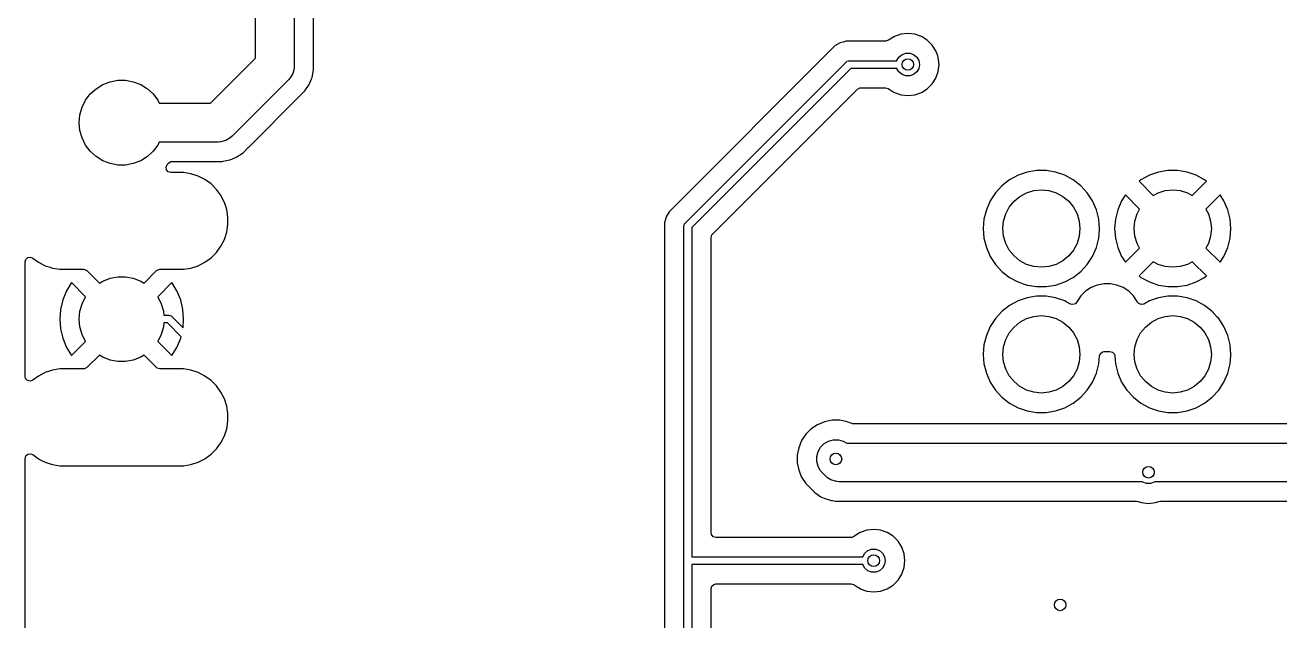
# Model space of a CAD drawing. Extents: x 4.04 to 6.24, y -5.22 to -2.73.
# Drawn here: x 4.035 to 5.314, y -4.521 to -3.915 of the extents above; entities that cross this region are included whole.
import ezdxf

# ---------------------------------------------------------------- set-up
doc = ezdxf.new("R2010")
doc.units = 0
doc.header["$MEASUREMENT"] = 0
doc.layers.add('BLACK', color=7, linetype='CONTINUOUS')

msp = doc.modelspace()

# ---------------------------------------------------------------- linework, layer by layer
at = {"layer": 'BLACK', "linetype": 'CONTINUOUS'}
for p, q in [((4.2703, -3.9485), (4.2703, -3.805)), ((4.3097, -3.8132), (4.3097, -3.9567)), ((4.3294, -3.9528), (4.3294, -3.8233)), ((4.9278, -3.9241), (4.9211, -3.9264)), ((4.9348, -3.9233), (4.9278, -3.9241)), ((4.9278, -3.9241), (4.9278, -3.9241)), ((4.9419, -3.9241), (4.9348, -3.9233)), ((4.9348, -3.9233), (4.9348, -3.9233)), ((4.9486, -3.9264), (4.9419, -3.9241)), ((4.9419, -3.9241), (4.9419, -3.9241)), ((4.8605, -3.9361), (4.6917, -4.1049)), ((4.8659, -3.933), (4.8605, -3.9361)), ((4.8605, -3.9361), (4.8605, -3.9361)), ((4.8689, -3.9322), (4.8659, -3.933)), ((4.8659, -3.933), (4.8659, -3.933)), ((4.8719, -3.9314), (4.8689, -3.9322)), ((4.8781, -3.9314), (4.8719, -3.9314)), ((4.8784, -3.9314), (4.8781, -3.9314)), ((4.9119, -3.9314), (4.8784, -3.9314)), ((4.8784, -3.9314), (4.8784, -3.9314)), ((4.9124, -3.9313), (4.9119, -3.9314)), ((4.9148, -3.9303), (4.9124, -3.9313)), ((4.9149, -3.9303), (4.9148, -3.9303)), ((4.9148, -3.9303), (4.9148, -3.9303)), ((4.915, -3.9303), (4.9149, -3.9303)), ((4.9151, -3.9302), (4.915, -3.9303)), ((4.9211, -3.9264), (4.9151, -3.9302)), ((4.9546, -3.9302), (4.9486, -3.9264)), ((4.9596, -3.9352), (4.9546, -3.9302)), ((4.9634, -3.9412), (4.9596, -3.9352)), ((4.2243, -3.9945), (4.2703, -3.9485)), ((4.9237, -3.951), (4.9258, -3.9474)), ((4.9258, -3.9474), (4.9289, -3.9448)), ((4.9289, -3.9448), (4.9328, -3.9434)), ((4.9328, -3.9434), (4.9369, -3.9434)), ((4.9369, -3.9434), (4.9407, -3.9448)), ((4.9407, -3.9448), (4.9439, -3.9474)), ((4.9439, -3.9474), (4.9459, -3.951)), ((4.9652, -3.9462), (4.9634, -3.9412)), ((4.9658, -3.9479), (4.9652, -3.9462)), ((4.9666, -3.955), (4.9658, -3.9479)), ((4.9658, -3.9479), (4.9658, -3.9479)), ((4.3095, -3.9592), (4.3082, -3.9642)), ((4.3097, -3.9567), (4.3095, -3.9592)), ((4.3095, -3.9592), (4.3095, -3.9592)), ((4.3279, -3.9681), (4.3294, -3.9605)), ((4.3294, -3.9605), (4.3294, -3.9528)), ((4.7078, -4.1166), (4.8722, -3.9522)), ((4.8766, -3.9589), (4.7146, -4.121)), ((4.8722, -3.9522), (4.8728, -3.9517)), ((4.8728, -3.9517), (4.8742, -3.9511)), ((4.8742, -3.9511), (4.875, -3.9511)), ((4.875, -3.9511), (4.9237, -3.9511)), ((4.9237, -3.9589), (4.8766, -3.9589)), ((4.9237, -3.9511), (4.9237, -3.951)), ((4.9237, -3.959), (4.9237, -3.9589)), ((4.9258, -3.9626), (4.9237, -3.959)), ((4.9289, -3.9652), (4.9258, -3.9626)), ((4.9439, -3.9626), (4.9407, -3.9652)), ((4.9459, -3.959), (4.9439, -3.9626)), ((4.9459, -3.951), (4.9467, -3.955)), ((4.9467, -3.955), (4.9459, -3.959)), ((4.9634, -3.9688), (4.9658, -3.9621)), ((4.9658, -3.9621), (4.966, -3.9598)), ((4.966, -3.9598), (4.9666, -3.955)), ((4.9666, -3.955), (4.9666, -3.955)), ((4.1078, -3.9796), (4.1146, -3.9754)), ((4.1146, -3.9754), (4.122, -3.9725)), ((4.122, -3.9725), (4.1299, -3.9711)), ((4.1299, -3.9711), (4.1379, -3.9711)), ((4.1379, -3.9711), (4.1457, -3.9725)), ((4.1457, -3.9725), (4.1532, -3.9754)), ((4.1532, -3.9754), (4.16, -3.9796)), ((4.3039, -3.9706), (4.2464, -4.0281)), ((4.3056, -3.9686), (4.3039, -3.9706)), ((4.3082, -3.9642), (4.3056, -3.9686)), ((4.3056, -3.9686), (4.3056, -3.9686)), ((4.3206, -3.9818), (4.3249, -3.9753)), ((4.3249, -3.9753), (4.3273, -3.9695)), ((4.3273, -3.9695), (4.3279, -3.9681)), ((4.9328, -3.9666), (4.9289, -3.9652)), ((4.9369, -3.9666), (4.9328, -3.9666)), ((4.9407, -3.9652), (4.9369, -3.9666)), ((4.9546, -3.9798), (4.9596, -3.9748)), ((4.9596, -3.9748), (4.9634, -3.9688)), ((4.097, -3.9914), (4.1019, -3.985)), ((4.1019, -3.985), (4.1078, -3.9796)), ((4.16, -3.9796), (4.1659, -3.985)), ((4.1659, -3.985), (4.1707, -3.9914)), ((4.2634, -4.039), (4.3151, -3.9872)), ((4.3151, -3.9872), (4.3206, -3.9818)), ((4.3151, -3.9872), (4.3151, -3.9872)), ((4.7414, -4.122), (4.8834, -3.9801)), ((4.8834, -3.9801), (4.8858, -3.9788)), ((4.8858, -3.9788), (4.8868, -3.9786)), ((4.8868, -3.9786), (4.9119, -3.9786)), ((4.9119, -3.9786), (4.9146, -3.9794)), ((4.9146, -3.9794), (4.915, -3.9797)), ((4.915, -3.9797), (4.9151, -3.9798)), ((4.9151, -3.9798), (4.9151, -3.9798)), ((4.9151, -3.9798), (4.9195, -3.9826)), ((4.9195, -3.9826), (4.9199, -3.9829)), ((4.9199, -3.9829), (4.9211, -3.9836)), ((4.9211, -3.9836), (4.9261, -3.9853)), ((4.9261, -3.9853), (4.9278, -3.9859)), ((4.9278, -3.9859), (4.9278, -3.9859)), ((4.9278, -3.9859), (4.9348, -3.9867)), ((4.9348, -3.9867), (4.9419, -3.9859)), ((4.9348, -3.9867), (4.9348, -3.9867)), ((4.9348, -3.9867), (4.9348, -3.9867)), ((4.9419, -3.9859), (4.9486, -3.9836)), ((4.9419, -3.9859), (4.9419, -3.9859)), ((4.9419, -3.9859), (4.9419, -3.9859)), ((4.9486, -3.9836), (4.9546, -3.9798)), ((4.0913, -4.0062), (4.0935, -3.9985)), ((4.0935, -3.9985), (4.097, -3.9914)), ((4.1707, -3.9914), (4.1722, -3.9945)), ((4.1722, -3.9945), (4.2243, -3.9945)), ((4.0906, -4.0142), (4.0913, -4.0062)), ((4.0913, -4.0221), (4.0906, -4.0142)), ((4.0935, -4.0298), (4.0913, -4.0221)), ((4.097, -4.037), (4.0935, -4.0298)), ((4.1019, -4.0433), (4.097, -4.037)), ((4.1707, -4.037), (4.1659, -4.0433)), ((4.1722, -4.0339), (4.1707, -4.037)), ((4.2325, -4.0339), (4.1722, -4.0339)), ((4.235, -4.0337), (4.2325, -4.0339)), ((4.24, -4.0324), (4.235, -4.0337)), ((4.235, -4.0337), (4.235, -4.0337)), ((4.2445, -4.0298), (4.24, -4.0324)), ((4.2464, -4.0281), (4.2445, -4.0298)), ((4.2445, -4.0298), (4.2445, -4.0298)), ((4.2576, -4.0448), (4.2631, -4.0393)), ((4.2631, -4.0393), (4.2634, -4.039)), ((4.2631, -4.0393), (4.2631, -4.0393)), ((4.2634, -4.039), (4.2634, -4.039)), ((4.1078, -4.0487), (4.1019, -4.0433)), ((4.1146, -4.0529), (4.1078, -4.0487)), ((4.16, -4.0487), (4.1532, -4.0529)), ((4.1659, -4.0433), (4.16, -4.0487)), ((4.2402, -4.0528), (4.244, -4.052)), ((4.244, -4.052), (4.2461, -4.0512)), ((4.2461, -4.0512), (4.2511, -4.0491)), ((4.2511, -4.0491), (4.2576, -4.0448)), ((4.122, -4.0558), (4.1146, -4.0529)), ((4.1299, -4.0573), (4.122, -4.0558)), ((4.1379, -4.0573), (4.1299, -4.0573)), ((4.1457, -4.0558), (4.1379, -4.0573)), ((4.1532, -4.0529), (4.1457, -4.0558)), ((4.1791, -4.0594), (4.1802, -4.0569)), ((4.1795, -4.0621), (4.1791, -4.0594)), ((4.1813, -4.0642), (4.1795, -4.0621)), ((4.1802, -4.0569), (4.1816, -4.0553)), ((4.184, -4.0649), (4.1813, -4.0642)), ((4.1816, -4.0553), (4.1839, -4.0538)), ((4.1839, -4.0538), (4.1853, -4.0536)), ((4.1968, -4.0649), (4.184, -4.0649)), ((4.1853, -4.0536), (4.2364, -4.0536)), ((4.2044, -4.0662), (4.1968, -4.0649)), ((4.1968, -4.0649), (4.1968, -4.0649)), ((4.2364, -4.0536), (4.2371, -4.0534)), ((4.2371, -4.0534), (4.2402, -4.0528)), ((5.0563, -4.0646), (5.0471, -4.0678)), ((5.066, -4.063), (5.0563, -4.0646)), ((5.0758, -4.063), (5.066, -4.063)), ((5.0854, -4.0646), (5.0758, -4.063)), ((5.0947, -4.0678), (5.0854, -4.0646)), ((5.1902, -4.0646), (5.1809, -4.0678)), ((5.1998, -4.063), (5.1902, -4.0646)), ((5.2096, -4.063), (5.1998, -4.063)), ((5.2193, -4.0646), (5.2096, -4.063)), ((5.2285, -4.0678), (5.2193, -4.0646)), ((4.2118, -4.0685), (4.2044, -4.0662)), ((4.2178, -4.0716), (4.2118, -4.0685)), ((4.2187, -4.0721), (4.2178, -4.0716)), ((4.225, -4.0766), (4.2187, -4.0721)), ((4.2305, -4.0821), (4.225, -4.0766)), ((5.0384, -4.0724), (5.0307, -4.0784)), ((5.0471, -4.0678), (5.0384, -4.0724)), ((5.0471, -4.0678), (5.0471, -4.0678)), ((5.1033, -4.0724), (5.0947, -4.0678)), ((5.0947, -4.0678), (5.0947, -4.0678)), ((5.111, -4.0784), (5.1033, -4.0724)), ((5.1033, -4.0724), (5.1033, -4.0724)), ((5.1033, -4.0724), (5.1033, -4.0724)), ((5.1723, -4.0724), (5.1705, -4.0739)), ((5.1705, -4.0739), (5.1848, -4.0882)), ((5.1809, -4.0678), (5.1723, -4.0724)), ((5.1809, -4.0678), (5.1809, -4.0678)), ((5.2246, -4.0882), (5.239, -4.0739)), ((5.2371, -4.0724), (5.2285, -4.0678)), ((5.2285, -4.0678), (5.2285, -4.0678)), ((5.239, -4.0739), (5.2371, -4.0724)), ((5.2371, -4.0724), (5.2371, -4.0724)), ((5.239, -4.0739), (5.239, -4.0739)), ((4.2346, -4.0878), (4.2305, -4.0821)), ((4.235, -4.0884), (4.2346, -4.0878)), ((4.2385, -4.0953), (4.235, -4.0884)), ((5.0241, -4.0856), (5.0187, -4.0938)), ((5.0307, -4.0784), (5.0241, -4.0856)), ((5.043, -4.0942), (5.049, -4.0893)), ((5.049, -4.0893), (5.0558, -4.0857)), ((5.0558, -4.0857), (5.0632, -4.0834)), ((5.0632, -4.0834), (5.0709, -4.0827)), ((5.0709, -4.0827), (5.0785, -4.0834)), ((5.0785, -4.0834), (5.0859, -4.0857)), ((5.0859, -4.0857), (5.0927, -4.0893)), ((5.0927, -4.0893), (5.0987, -4.0942)), ((5.1144, -4.0821), (5.111, -4.0784)), ((5.1176, -4.0856), (5.1144, -4.0821)), ((5.123, -4.0938), (5.1176, -4.0856)), ((5.1566, -4.0878), (5.1526, -4.0938)), ((5.1709, -4.1022), (5.1566, -4.0878)), ((5.1848, -4.0882), (5.1897, -4.0857)), ((5.1897, -4.0857), (5.197, -4.0834)), ((5.197, -4.0834), (5.2047, -4.0827)), ((5.2047, -4.0827), (5.2124, -4.0834)), ((5.2124, -4.0834), (5.2198, -4.0857)), ((5.2198, -4.0857), (5.2246, -4.0882)), ((5.2529, -4.0878), (5.2385, -4.1022)), ((5.2568, -4.0938), (5.2529, -4.0878)), ((4.2409, -4.1026), (4.2385, -4.0953)), ((4.2421, -4.1103), (4.2409, -4.1026)), ((5.0148, -4.1028), (5.0124, -4.1123)), ((5.0187, -4.0938), (5.0148, -4.1028)), ((5.0345, -4.107), (5.0381, -4.1002)), ((5.0381, -4.1002), (5.043, -4.0942)), ((5.0987, -4.0942), (5.1036, -4.1002)), ((5.1036, -4.1002), (5.1072, -4.107)), ((5.1269, -4.1028), (5.123, -4.0938)), ((5.1293, -4.1123), (5.1269, -4.1028)), ((5.1487, -4.1028), (5.1463, -4.1123)), ((5.1526, -4.0938), (5.1487, -4.1028)), ((5.1526, -4.0938), (5.1526, -4.0938)), ((5.1684, -4.107), (5.1709, -4.1022)), ((5.2385, -4.1022), (5.2411, -4.107)), ((5.2608, -4.1028), (5.2568, -4.0938)), ((5.2632, -4.1123), (5.2608, -4.1028)), ((4.2421, -4.118), (4.2421, -4.1103)), ((4.6886, -4.1102), (4.687, -4.1163)), ((4.687, -4.1163), (4.687, -4.1163)), ((4.687, -4.1163), (4.687, -4.1229)), ((4.6897, -4.1083), (4.6886, -4.1102)), ((4.6886, -4.1102), (4.6886, -4.1102)), ((4.6886, -4.1102), (4.6886, -4.1102)), ((4.6917, -4.1049), (4.6897, -4.1083)), ((4.6897, -4.1083), (4.6897, -4.1083)), ((4.6917, -4.1049), (4.6917, -4.1049)), ((5.0124, -4.1123), (5.0116, -4.122)), ((5.0124, -4.1123), (5.0124, -4.1123)), ((5.0315, -4.122), (5.0323, -4.1144)), ((5.0323, -4.1144), (5.0345, -4.107)), ((5.1072, -4.107), (5.1095, -4.1144)), ((5.1095, -4.1144), (5.1102, -4.122)), ((5.1301, -4.122), (5.1293, -4.1123)), ((5.1293, -4.1123), (5.1293, -4.1123)), ((5.1463, -4.1123), (5.1455, -4.122)), ((5.1463, -4.1123), (5.1463, -4.1123)), ((5.1654, -4.122), (5.1661, -4.1144)), ((5.1661, -4.1144), (5.1684, -4.107)), ((5.2411, -4.107), (5.2433, -4.1144)), ((5.2433, -4.1144), (5.2441, -4.122)), ((5.264, -4.122), (5.2632, -4.1123)), ((5.2632, -4.1123), (5.2632, -4.1123)), ((4.2385, -4.1331), (4.2409, -4.1257)), ((4.2409, -4.1257), (4.2414, -4.1229)), ((4.2414, -4.1229), (4.2421, -4.118)), ((4.687, -4.1229), (4.687, -4.1229)), ((4.687, -4.1229), (4.687, -4.6294)), ((4.7067, -4.1194), (4.7068, -4.1186)), ((4.7067, -4.46), (4.7067, -4.1194)), ((4.7068, -4.1186), (4.7074, -4.1172)), ((4.7074, -4.1172), (4.7078, -4.1166)), ((4.7146, -4.121), (4.7146, -4.4561)), ((4.7343, -4.1312), (4.735, -4.1285)), ((4.735, -4.1285), (4.7357, -4.1277)), ((4.7357, -4.1277), (4.7414, -4.122)), ((5.0116, -4.122), (5.0124, -4.1318)), ((5.0116, -4.122), (5.0116, -4.122)), ((5.0323, -4.1297), (5.0315, -4.122)), ((5.1102, -4.122), (5.1095, -4.1297)), ((5.1293, -4.1318), (5.1296, -4.1285)), ((5.1296, -4.1285), (5.1301, -4.122)), ((5.1301, -4.122), (5.1301, -4.122)), ((5.1455, -4.122), (5.1463, -4.1318)), ((5.1455, -4.122), (5.1455, -4.122)), ((5.1661, -4.1297), (5.1654, -4.122)), ((5.2441, -4.122), (5.2433, -4.1297)), ((5.2632, -4.1318), (5.264, -4.122)), ((5.264, -4.122), (5.264, -4.122)), ((4.2305, -4.1462), (4.235, -4.14)), ((4.235, -4.14), (4.2385, -4.1331)), ((4.7343, -4.25), (4.7343, -4.1312)), ((5.0124, -4.1318), (5.0124, -4.1318)), ((5.0124, -4.1318), (5.0148, -4.1413)), ((5.0148, -4.1413), (5.0187, -4.1503)), ((5.0345, -4.1371), (5.0323, -4.1297)), ((5.0381, -4.1439), (5.0345, -4.1371)), ((5.1072, -4.1371), (5.1036, -4.1439)), ((5.1095, -4.1297), (5.1072, -4.1371)), ((5.123, -4.1503), (5.1269, -4.1413)), ((5.1269, -4.1413), (5.1293, -4.1318)), ((5.1463, -4.1318), (5.1463, -4.1318)), ((5.1463, -4.1318), (5.1487, -4.1413)), ((5.1487, -4.1413), (5.1526, -4.1503)), ((5.1566, -4.1563), (5.1709, -4.1419)), ((5.1684, -4.1371), (5.1661, -4.1297)), ((5.1709, -4.1419), (5.1684, -4.1371)), ((5.2411, -4.1371), (5.2385, -4.1419)), ((5.2385, -4.1419), (5.2529, -4.1563)), ((5.2433, -4.1297), (5.2411, -4.1371)), ((5.2568, -4.1503), (5.2608, -4.1413)), ((5.2608, -4.1413), (5.2632, -4.1318)), ((5.2632, -4.1318), (5.2632, -4.1318)), ((4.0355, -4.156), (4.0362, -4.1534)), ((4.0362, -4.1534), (4.0383, -4.1516)), ((4.0383, -4.1516), (4.041, -4.1512)), ((4.041, -4.1512), (4.0432, -4.1521)), ((4.0432, -4.1521), (4.049, -4.1563)), ((4.2187, -4.1563), (4.225, -4.1517)), ((4.225, -4.1517), (4.2305, -4.1462)), ((5.0187, -4.1503), (5.0241, -4.1585)), ((5.043, -4.1499), (5.0381, -4.1439)), ((5.049, -4.1548), (5.043, -4.1499)), ((5.0558, -4.1584), (5.049, -4.1548)), ((5.0927, -4.1548), (5.0859, -4.1584)), ((5.0987, -4.1499), (5.0927, -4.1548)), ((5.1036, -4.1439), (5.0987, -4.1499)), ((5.1176, -4.1585), (5.123, -4.1503)), ((5.1526, -4.1503), (5.1566, -4.1563)), ((5.2529, -4.1563), (5.2568, -4.1503)), ((4.0355, -4.2723), (4.0355, -4.156)), ((4.049, -4.1563), (4.0523, -4.1579)), ((4.0523, -4.1579), (4.0559, -4.1598)), ((4.0559, -4.1598), (4.0559, -4.1598)), ((4.0559, -4.1598), (4.0559, -4.1598)), ((4.0559, -4.1598), (4.0599, -4.1611)), ((4.0599, -4.1611), (4.0633, -4.1622)), ((4.0633, -4.1622), (4.0709, -4.1634)), ((4.0709, -4.1634), (4.095, -4.1634)), ((4.095, -4.1634), (4.0976, -4.1642)), ((4.0976, -4.1642), (4.0984, -4.1648)), ((4.0984, -4.1648), (4.1111, -4.1775)), ((4.1566, -4.1775), (4.1693, -4.1648)), ((4.1693, -4.1648), (4.1717, -4.1635)), ((4.1717, -4.1635), (4.1727, -4.1634)), ((4.1727, -4.1634), (4.1968, -4.1634)), ((4.1968, -4.1634), (4.2044, -4.1622)), ((4.2044, -4.1622), (4.2118, -4.1598)), ((4.2118, -4.1598), (4.2187, -4.1563)), ((5.0241, -4.1585), (5.0241, -4.1585)), ((5.0241, -4.1585), (5.0307, -4.1657)), ((5.0307, -4.1657), (5.0384, -4.1717)), ((5.0632, -4.1607), (5.0558, -4.1584)), ((5.0709, -4.1614), (5.0632, -4.1607)), ((5.0785, -4.1607), (5.0709, -4.1614)), ((5.0859, -4.1584), (5.0785, -4.1607)), ((5.1033, -4.1717), (5.111, -4.1657)), ((5.111, -4.1657), (5.1176, -4.1585)), ((5.1848, -4.1558), (5.1705, -4.1702)), ((5.1897, -4.1584), (5.1848, -4.1558)), ((5.197, -4.1607), (5.1897, -4.1584)), ((5.2047, -4.1614), (5.197, -4.1607)), ((5.2124, -4.1607), (5.2047, -4.1614)), ((5.2198, -4.1584), (5.2124, -4.1607)), ((5.2246, -4.1558), (5.2198, -4.1584)), ((5.239, -4.1702), (5.2246, -4.1558)), ((4.0827, -4.177), (4.0776, -4.1855)), ((4.0828, -4.177), (4.0827, -4.177)), ((4.0971, -4.1913), (4.0828, -4.177)), ((4.1111, -4.1775), (4.1146, -4.1754)), ((4.1146, -4.1754), (4.122, -4.1725)), ((4.122, -4.1725), (4.1299, -4.1711)), ((4.1299, -4.1711), (4.1379, -4.1711)), ((4.1379, -4.1711), (4.1457, -4.1725)), ((4.1457, -4.1725), (4.1532, -4.1754)), ((4.1532, -4.1754), (4.1566, -4.1775)), ((4.185, -4.177), (4.1706, -4.1913)), ((4.1902, -4.1855), (4.185, -4.177)), ((4.185, -4.177), (4.185, -4.177)), ((4.185, -4.177), (4.185, -4.177)), ((5.0384, -4.1717), (5.0384, -4.1717)), ((5.0384, -4.1717), (5.047, -4.1763)), ((5.047, -4.1763), (5.0471, -4.1763)), ((5.0471, -4.1763), (5.0523, -4.1781)), ((5.0523, -4.1781), (5.0563, -4.1795)), ((5.0563, -4.1795), (5.0563, -4.1795)), ((5.0563, -4.1795), (5.066, -4.1811)), ((5.0758, -4.1811), (5.0854, -4.1795)), ((5.0854, -4.1795), (5.0947, -4.1763)), ((5.0947, -4.1763), (5.1033, -4.1717)), ((5.1277, -4.1795), (5.1215, -4.1821)), ((5.1344, -4.1781), (5.1277, -4.1795)), ((5.1277, -4.1795), (5.1277, -4.1795)), ((5.1412, -4.1781), (5.1344, -4.1781)), ((5.1344, -4.1781), (5.1344, -4.1781)), ((5.1478, -4.1795), (5.1412, -4.1781)), ((5.1412, -4.1781), (5.1412, -4.1781)), ((5.1541, -4.1821), (5.1478, -4.1795)), ((5.1478, -4.1795), (5.1478, -4.1795)), ((5.1705, -4.1702), (5.1723, -4.1717)), ((5.1723, -4.1717), (5.1723, -4.1717)), ((5.1723, -4.1717), (5.1809, -4.1763)), ((5.1809, -4.1763), (5.1809, -4.1763)), ((5.1809, -4.1763), (5.1902, -4.1795)), ((5.1902, -4.1795), (5.1998, -4.1811)), ((5.2096, -4.1811), (5.2193, -4.1795)), ((5.2193, -4.1795), (5.2285, -4.1763)), ((5.2285, -4.1763), (5.2371, -4.1717)), ((5.2285, -4.1763), (5.2285, -4.1763)), ((5.2371, -4.1717), (5.239, -4.1702)), ((5.2371, -4.1717), (5.2371, -4.1717)), ((5.239, -4.1702), (5.239, -4.1702)), ((4.0776, -4.1855), (4.0738, -4.1946)), ((4.0935, -4.1985), (4.097, -4.1914)), ((4.097, -4.1914), (4.0971, -4.1913)), ((4.1706, -4.1913), (4.1707, -4.1914)), ((4.1707, -4.1914), (4.1742, -4.1985)), ((4.194, -4.1946), (4.1902, -4.1855)), ((5.0563, -4.1925), (5.0471, -4.1957)), ((5.066, -4.1909), (5.0563, -4.1925)), ((5.066, -4.1811), (5.0758, -4.1811)), ((5.0758, -4.1909), (5.066, -4.1909)), ((5.0854, -4.1925), (5.0758, -4.1909)), ((5.0947, -4.1957), (5.0854, -4.1925)), ((5.111, -4.1906), (5.1072, -4.1963)), ((5.1158, -4.1858), (5.111, -4.1906)), ((5.111, -4.1906), (5.111, -4.1906)), ((5.1215, -4.1821), (5.1158, -4.1858)), ((5.1158, -4.1858), (5.1158, -4.1858)), ((5.1215, -4.1821), (5.1215, -4.1821)), ((5.1598, -4.1858), (5.1541, -4.1821)), ((5.1541, -4.1821), (5.1541, -4.1821)), ((5.1646, -4.1906), (5.1598, -4.1858)), ((5.1598, -4.1858), (5.1598, -4.1858)), ((5.1683, -4.1963), (5.1646, -4.1906)), ((5.1646, -4.1906), (5.1646, -4.1906)), ((5.1902, -4.1925), (5.1809, -4.1957)), ((5.1998, -4.1909), (5.1902, -4.1925)), ((5.1998, -4.1811), (5.2096, -4.1811)), ((5.2096, -4.1909), (5.1998, -4.1909)), ((5.2193, -4.1925), (5.2096, -4.1909)), ((5.2285, -4.1957), (5.2193, -4.1925)), ((4.0714, -4.2043), (4.0707, -4.2142)), ((4.0738, -4.1946), (4.0714, -4.2043)), ((4.0913, -4.2062), (4.0935, -4.1985)), ((4.1742, -4.1985), (4.1764, -4.2062)), ((4.1963, -4.2043), (4.194, -4.1946)), ((4.197, -4.2142), (4.1963, -4.2043)), ((5.0384, -4.2004), (5.0307, -4.2064)), ((5.0471, -4.1957), (5.0384, -4.2004)), ((5.0471, -4.1957), (5.0471, -4.1957)), ((5.0961, -4.1965), (5.0947, -4.1957)), ((5.0947, -4.1957), (5.0947, -4.1957)), ((5.1004, -4.1988), (5.0961, -4.1965)), ((5.1029, -4.1994), (5.1004, -4.1988)), ((5.1055, -4.1985), (5.1029, -4.1994)), ((5.1071, -4.1965), (5.1055, -4.1985)), ((5.1072, -4.1964), (5.1071, -4.1965)), ((5.1071, -4.1965), (5.1071, -4.1965)), ((5.1072, -4.1963), (5.1072, -4.1963)), ((5.1072, -4.1963), (5.1072, -4.1964)), ((5.1072, -4.1964), (5.1072, -4.1964)), ((5.1684, -4.1964), (5.1683, -4.1963)), ((5.1683, -4.1963), (5.1683, -4.1963)), ((5.1683, -4.1963), (5.1683, -4.1963)), ((5.1685, -4.1965), (5.1684, -4.1964)), ((5.1684, -4.1964), (5.1684, -4.1964)), ((5.17, -4.1984), (5.1685, -4.1965)), ((5.1685, -4.1965), (5.1685, -4.1965)), ((5.1725, -4.1994), (5.17, -4.1984)), ((5.1752, -4.1988), (5.1725, -4.1994)), ((5.1809, -4.1957), (5.1752, -4.1988)), ((5.1809, -4.1957), (5.1809, -4.1957)), ((5.2371, -4.2004), (5.2285, -4.1957)), ((5.2285, -4.1957), (5.2285, -4.1957)), ((5.2449, -4.2064), (5.2371, -4.2004)), ((5.2371, -4.2004), (5.2371, -4.2004)), ((5.2371, -4.2004), (5.2371, -4.2004)), ((4.0707, -4.2142), (4.0714, -4.2241)), ((4.0906, -4.2142), (4.0913, -4.2062)), ((4.0913, -4.2221), (4.0906, -4.2142)), ((4.1764, -4.2062), (4.1768, -4.2102)), ((4.1768, -4.2181), (4.1764, -4.2221)), ((4.1768, -4.2102), (4.182, -4.2102)), ((4.1804, -4.2181), (4.1768, -4.2181)), ((4.1943, -4.2321), (4.1804, -4.2181)), ((4.182, -4.2102), (4.1828, -4.2103)), ((4.1828, -4.2103), (4.1842, -4.2109)), ((4.1842, -4.2109), (4.1848, -4.2114)), ((4.1848, -4.2114), (4.1964, -4.223)), ((4.1964, -4.223), (4.197, -4.2142)), ((5.0241, -4.2136), (5.0187, -4.2218)), ((5.0307, -4.2064), (5.0241, -4.2136)), ((5.043, -4.2222), (5.049, -4.2173)), ((5.049, -4.2173), (5.0558, -4.2136)), ((5.0558, -4.2136), (5.0632, -4.2114)), ((5.0632, -4.2114), (5.0709, -4.2106)), ((5.0709, -4.2106), (5.0785, -4.2114)), ((5.0785, -4.2114), (5.0859, -4.2136)), ((5.0859, -4.2136), (5.0927, -4.2173)), ((5.0927, -4.2173), (5.0987, -4.2222)), ((5.1769, -4.2222), (5.1829, -4.2173)), ((5.1829, -4.2173), (5.1897, -4.2136)), ((5.1897, -4.2136), (5.197, -4.2114)), ((5.197, -4.2114), (5.2047, -4.2106)), ((5.2047, -4.2106), (5.2124, -4.2114)), ((5.2124, -4.2114), (5.2198, -4.2136)), ((5.2198, -4.2136), (5.2266, -4.2173)), ((5.2266, -4.2173), (5.2326, -4.2222)), ((5.2501, -4.2121), (5.2449, -4.2064)), ((5.2515, -4.2136), (5.2501, -4.2121)), ((5.2569, -4.2218), (5.2515, -4.2136)), ((4.0714, -4.2241), (4.0738, -4.2337)), ((4.0935, -4.2298), (4.0913, -4.2221)), ((4.097, -4.237), (4.0935, -4.2298)), ((4.1742, -4.2298), (4.1707, -4.237)), ((4.1764, -4.2221), (4.1742, -4.2298)), ((5.0148, -4.2308), (5.0124, -4.2402)), ((5.0187, -4.2218), (5.0148, -4.2308)), ((5.0345, -4.2349), (5.0381, -4.2281)), ((5.0381, -4.2281), (5.043, -4.2222)), ((5.0987, -4.2222), (5.1036, -4.2281)), ((5.1036, -4.2281), (5.1072, -4.2349)), ((5.1684, -4.2349), (5.172, -4.2281)), ((5.172, -4.2281), (5.1769, -4.2222)), ((5.2326, -4.2222), (5.2375, -4.2281)), ((5.2375, -4.2281), (5.2411, -4.2349)), ((5.2608, -4.2308), (5.2569, -4.2218)), ((5.2632, -4.2402), (5.2608, -4.2308)), ((4.0738, -4.2337), (4.0776, -4.2429)), ((4.0776, -4.2429), (4.0827, -4.2513)), ((4.0828, -4.2513), (4.0971, -4.237)), ((4.0971, -4.237), (4.097, -4.237)), ((4.1707, -4.237), (4.1706, -4.237)), ((4.1706, -4.237), (4.185, -4.2513)), ((4.185, -4.2513), (4.1902, -4.2429)), ((4.1902, -4.2429), (4.194, -4.2337)), ((4.194, -4.2337), (4.1943, -4.2321)), ((5.0124, -4.2402), (5.0116, -4.25)), ((5.0124, -4.2402), (5.0124, -4.2402)), ((5.0315, -4.25), (5.0323, -4.2423)), ((5.0323, -4.2423), (5.0345, -4.2349)), ((5.1072, -4.2349), (5.1095, -4.2423)), ((5.1095, -4.2423), (5.1102, -4.25)), ((5.1654, -4.25), (5.1661, -4.2423)), ((5.1661, -4.2423), (5.1684, -4.2349)), ((5.2411, -4.2349), (5.2433, -4.2423)), ((5.2433, -4.2423), (5.2441, -4.25)), ((5.264, -4.25), (5.2632, -4.2402)), ((5.2632, -4.2402), (5.2632, -4.2402)), ((4.0827, -4.2513), (4.0828, -4.2513)), ((4.1111, -4.2508), (4.0984, -4.2635)), ((4.1146, -4.2529), (4.1111, -4.2508)), ((4.122, -4.2558), (4.1146, -4.2529)), ((4.1299, -4.2573), (4.122, -4.2558)), ((4.1457, -4.2558), (4.1379, -4.2573)), ((4.1532, -4.2529), (4.1457, -4.2558)), ((4.1566, -4.2508), (4.1532, -4.2529)), ((4.1693, -4.2635), (4.1566, -4.2508)), ((4.185, -4.2513), (4.185, -4.2513)), ((4.185, -4.2513), (4.185, -4.2513)), ((4.7343, -4.4315), (4.7343, -4.25)), ((5.0116, -4.25), (5.0124, -4.2598)), ((5.0116, -4.25), (5.0116, -4.25)), ((5.0323, -4.2577), (5.0315, -4.25)), ((5.1102, -4.25), (5.1095, -4.2577)), ((5.1293, -4.2598), (5.13, -4.2515)), ((5.13, -4.2515), (5.131, -4.249)), ((5.131, -4.249), (5.1332, -4.2474)), ((5.1332, -4.2474), (5.1349, -4.2471)), ((5.1349, -4.2471), (5.1407, -4.2471)), ((5.1407, -4.2471), (5.1433, -4.2478)), ((5.1433, -4.2478), (5.1452, -4.2499)), ((5.1452, -4.2499), (5.1456, -4.2515)), ((5.1456, -4.2515), (5.1463, -4.2598)), ((5.1661, -4.2577), (5.1654, -4.25)), ((5.2441, -4.25), (5.2433, -4.2577)), ((5.2632, -4.2598), (5.2639, -4.2513)), ((5.2639, -4.2513), (5.264, -4.25)), ((5.264, -4.25), (5.264, -4.25)), ((4.0559, -4.2685), (4.049, -4.2721)), ((4.0633, -4.2662), (4.0559, -4.2685)), ((4.0709, -4.2649), (4.0633, -4.2662)), ((4.095, -4.2649), (4.0709, -4.2649)), ((4.096, -4.2648), (4.095, -4.2649)), ((4.0984, -4.2635), (4.096, -4.2648)), ((4.1379, -4.2573), (4.1299, -4.2573)), ((4.1701, -4.2642), (4.1693, -4.2635)), ((4.1727, -4.2649), (4.1701, -4.2642)), ((4.1968, -4.2649), (4.1727, -4.2649)), ((4.2044, -4.2662), (4.1968, -4.2649)), ((4.1968, -4.2649), (4.1968, -4.2649)), ((4.2118, -4.2685), (4.2044, -4.2662)), ((4.2187, -4.2721), (4.2118, -4.2685)), ((5.0124, -4.2598), (5.0124, -4.2598)), ((5.0124, -4.2598), (5.0148, -4.2692)), ((5.0148, -4.2692), (5.0187, -4.2782)), ((5.0345, -4.2651), (5.0323, -4.2577)), ((5.0381, -4.2719), (5.0345, -4.2651)), ((5.1072, -4.2651), (5.1036, -4.2719)), ((5.1095, -4.2577), (5.1072, -4.2651)), ((5.123, -4.2782), (5.1269, -4.2692)), ((5.1269, -4.2692), (5.1293, -4.2598)), ((5.1463, -4.2598), (5.1463, -4.2598)), ((5.1463, -4.2598), (5.1487, -4.2692)), ((5.1487, -4.2692), (5.1526, -4.2782)), ((5.1684, -4.2651), (5.1661, -4.2577)), ((5.172, -4.2719), (5.1684, -4.2651)), ((5.2411, -4.2651), (5.2375, -4.2719)), ((5.2433, -4.2577), (5.2411, -4.2651)), ((5.2569, -4.2782), (5.2608, -4.2692)), ((5.2608, -4.2692), (5.2632, -4.2598)), ((4.036, -4.2746), (4.0355, -4.2723)), ((4.0379, -4.2766), (4.036, -4.2746)), ((4.0406, -4.2772), (4.0379, -4.2766)), ((4.0432, -4.2763), (4.0406, -4.2772)), ((4.049, -4.2721), (4.0432, -4.2763)), ((4.225, -4.2766), (4.2187, -4.2721)), ((4.2305, -4.2821), (4.225, -4.2766)), ((4.235, -4.2884), (4.2305, -4.2821)), ((5.0187, -4.2782), (5.0241, -4.2864)), ((5.043, -4.2778), (5.0381, -4.2719)), ((5.049, -4.2827), (5.043, -4.2778)), ((5.0987, -4.2778), (5.0927, -4.2827)), ((5.1036, -4.2719), (5.0987, -4.2778)), ((5.1176, -4.2864), (5.123, -4.2782)), ((5.1526, -4.2782), (5.1579, -4.2864)), ((5.1769, -4.2778), (5.172, -4.2719)), ((5.1829, -4.2827), (5.1769, -4.2778)), ((5.2326, -4.2778), (5.2266, -4.2827)), ((5.2375, -4.2719), (5.2326, -4.2778)), ((5.2515, -4.2864), (5.2569, -4.2782)), ((4.2385, -4.2953), (4.235, -4.2884)), ((4.2409, -4.3026), (4.2385, -4.2953)), ((5.0241, -4.2864), (5.0241, -4.2864)), ((5.0241, -4.2864), (5.0307, -4.2936)), ((5.0307, -4.2936), (5.0384, -4.2996)), ((5.0558, -4.2864), (5.049, -4.2827)), ((5.0632, -4.2886), (5.0558, -4.2864)), ((5.0709, -4.2894), (5.0632, -4.2886)), ((5.0785, -4.2886), (5.0709, -4.2894)), ((5.0859, -4.2864), (5.0785, -4.2886)), ((5.0927, -4.2827), (5.0859, -4.2864)), ((5.1033, -4.2996), (5.111, -4.2936)), ((5.111, -4.2936), (5.1176, -4.2864)), ((5.1579, -4.2864), (5.1579, -4.2864)), ((5.1579, -4.2864), (5.1646, -4.2936)), ((5.1646, -4.2936), (5.1723, -4.2996)), ((5.1897, -4.2864), (5.1829, -4.2827)), ((5.197, -4.2886), (5.1897, -4.2864)), ((5.2047, -4.2894), (5.197, -4.2886)), ((5.2124, -4.2886), (5.2047, -4.2894)), ((5.2198, -4.2864), (5.2124, -4.2886)), ((5.2266, -4.2827), (5.2198, -4.2864)), ((5.2371, -4.2996), (5.2449, -4.2936)), ((5.2449, -4.2936), (5.2515, -4.2864)), ((4.2421, -4.3103), (4.2409, -4.3026)), ((5.0384, -4.2996), (5.0471, -4.3043)), ((5.0471, -4.3043), (5.0563, -4.3075)), ((5.0563, -4.3075), (5.066, -4.3091)), ((5.0758, -4.3091), (5.0854, -4.3075)), ((5.0854, -4.3075), (5.0947, -4.3043)), ((5.0947, -4.3043), (5.1033, -4.2996)), ((5.1723, -4.2996), (5.1809, -4.3043)), ((5.1809, -4.3043), (5.1902, -4.3075)), ((5.1902, -4.3075), (5.1998, -4.3091)), ((5.2096, -4.3091), (5.2193, -4.3075)), ((5.2193, -4.3075), (5.2285, -4.3043)), ((5.2285, -4.3043), (5.2371, -4.2996)), ((4.2409, -4.3257), (4.2421, -4.318)), ((4.2421, -4.318), (4.2421, -4.3103)), ((4.85, -4.3186), (4.8428, -4.3216)), ((4.8576, -4.3171), (4.85, -4.3186)), ((4.85, -4.3186), (4.85, -4.3186)), ((4.8654, -4.3171), (4.8576, -4.3171)), ((4.8576, -4.3171), (4.8576, -4.3171)), ((4.873, -4.3186), (4.8654, -4.3171)), ((4.8654, -4.3171), (4.8654, -4.3171)), ((4.8768, -4.3202), (4.873, -4.3186)), ((4.873, -4.3186), (4.873, -4.3186)), ((4.8769, -4.3202), (4.8768, -4.3202)), ((4.8788, -4.3206), (4.8769, -4.3202)), ((5.6957, -4.3206), (4.8788, -4.3206)), ((5.066, -4.3091), (5.0758, -4.3091)), ((5.1998, -4.3091), (5.2096, -4.3091)), ((4.235, -4.34), (4.2385, -4.3331)), ((4.2385, -4.3331), (4.2409, -4.3257)), ((4.8309, -4.3314), (4.8266, -4.3378)), ((4.8364, -4.3259), (4.8309, -4.3314)), ((4.8309, -4.3314), (4.8309, -4.3314)), ((4.8428, -4.3216), (4.8364, -4.3259)), ((4.8364, -4.3259), (4.8364, -4.3259)), ((4.8428, -4.3216), (4.8428, -4.3216)), ((4.225, -4.3517), (4.2305, -4.3462)), ((4.2305, -4.3462), (4.235, -4.34)), ((4.8236, -4.345), (4.8221, -4.3526)), ((4.8266, -4.3378), (4.8236, -4.345)), ((4.8236, -4.345), (4.8236, -4.345)), ((4.8266, -4.3378), (4.8266, -4.3378)), ((4.8433, -4.3489), (4.8459, -4.3445)), ((4.8459, -4.3445), (4.8495, -4.3409)), ((4.8495, -4.3409), (4.8539, -4.3383)), ((4.8539, -4.3383), (4.8589, -4.337)), ((4.8589, -4.337), (4.864, -4.337)), ((4.864, -4.337), (4.869, -4.3383)), ((4.869, -4.3383), (4.8725, -4.3403)), ((4.8725, -4.3403), (5.14, -4.3403)), ((5.14, -4.3403), (5.7203, -4.3403)), ((4.0355, -4.356), (4.0362, -4.3534)), ((4.0355, -5.0845), (4.0355, -4.356)), ((4.0362, -4.3534), (4.0383, -4.3516)), ((4.0383, -4.3516), (4.041, -4.3512)), ((4.041, -4.3512), (4.0432, -4.3521)), ((4.0432, -4.3521), (4.049, -4.3563)), ((4.049, -4.3563), (4.0523, -4.3579)), ((4.0523, -4.3579), (4.0559, -4.3598)), ((4.2118, -4.3598), (4.2187, -4.3563)), ((4.2187, -4.3563), (4.225, -4.3517)), ((4.8221, -4.3526), (4.8221, -4.3604)), ((4.842, -4.3539), (4.8433, -4.3489)), ((4.842, -4.359), (4.842, -4.3539)), ((4.8433, -4.364), (4.842, -4.359)), ((4.0559, -4.3598), (4.0559, -4.3598)), ((4.0559, -4.3598), (4.0559, -4.3598)), ((4.0559, -4.3598), (4.0599, -4.3611)), ((4.0599, -4.3611), (4.0633, -4.3622)), ((4.0633, -4.3622), (4.0709, -4.3634)), ((4.0709, -4.3634), (4.0709, -4.3634)), ((4.0709, -4.3634), (4.1968, -4.3634)), ((4.1968, -4.3634), (4.2044, -4.3622)), ((4.2044, -4.3622), (4.2118, -4.3598)), ((4.8221, -4.3604), (4.8236, -4.368)), ((4.8236, -4.368), (4.8236, -4.368)), ((4.8236, -4.368), (4.8266, -4.3751)), ((4.8459, -4.3685), (4.8433, -4.364)), ((4.8476, -4.3704), (4.8459, -4.3685)), ((4.8511, -4.3739), (4.8476, -4.3704)), ((4.8266, -4.3751), (4.8266, -4.3751)), ((4.8266, -4.3751), (4.8309, -4.3816)), ((4.8309, -4.3816), (4.8309, -4.3816)), ((4.8309, -4.3816), (4.8309, -4.3816)), ((4.8309, -4.3816), (4.8343, -4.385)), ((4.8343, -4.385), (4.8343, -4.385)), ((4.8343, -4.385), (4.8399, -4.3906)), ((4.853, -4.3756), (4.8511, -4.3739)), ((4.8564, -4.3776), (4.853, -4.3756)), ((4.853, -4.3756), (4.853, -4.3756)), ((4.8575, -4.3782), (4.8564, -4.3776)), ((4.8624, -4.3795), (4.8575, -4.3782)), ((4.865, -4.3797), (4.8624, -4.3795)), ((4.8624, -4.3795), (4.8624, -4.3795)), ((5.14, -4.3797), (4.865, -4.3797)), ((5.1734, -4.3797), (5.14, -4.3797)), ((5.1741, -4.3802), (5.1734, -4.3797)), ((5.1779, -4.3816), (5.1741, -4.3802)), ((5.1821, -4.3816), (5.1779, -4.3816)), ((5.1859, -4.3802), (5.1821, -4.3816)), ((5.1866, -4.3797), (5.1859, -4.3802)), ((5.7203, -4.3797), (5.1866, -4.3797)), ((4.8399, -4.3906), (4.8399, -4.3906)), ((4.8399, -4.3906), (4.8463, -4.3949)), ((4.8463, -4.3949), (4.8463, -4.3949)), ((4.8463, -4.3949), (4.8514, -4.397)), ((4.8514, -4.397), (4.8535, -4.3979)), ((4.8535, -4.3979), (4.8535, -4.3979)), ((4.8535, -4.3979), (4.857, -4.3986)), ((4.857, -4.3986), (4.858, -4.3988)), ((4.858, -4.3988), (4.8611, -4.3994)), ((4.8611, -4.3994), (4.8611, -4.3994)), ((4.8611, -4.3994), (4.8611, -4.3994)), ((4.8611, -4.3994), (4.8689, -4.3994)), ((4.8689, -4.3994), (5.1361, -4.3994)), ((5.1361, -4.3994), (5.1677, -4.3994)), ((5.1677, -4.3994), (5.1694, -4.3997)), ((5.1694, -4.3997), (5.1729, -4.4009)), ((5.1729, -4.4009), (5.1729, -4.4009)), ((5.1729, -4.4009), (5.1729, -4.4009)), ((5.1729, -4.4009), (5.18, -4.4017)), ((5.18, -4.4017), (5.1871, -4.4009)), ((5.18, -4.4017), (5.18, -4.4017)), ((5.18, -4.4017), (5.18, -4.4017)), ((5.1871, -4.4009), (5.1906, -4.3997)), ((5.1871, -4.4009), (5.1871, -4.4009)), ((5.1871, -4.4009), (5.1871, -4.4009)), ((5.1906, -4.3997), (5.1923, -4.3994)), ((5.1923, -4.3994), (5.6957, -4.3994)), ((4.7347, -4.4335), (4.7343, -4.4315)), ((4.7365, -4.4356), (4.7347, -4.4335)), ((4.7392, -4.4364), (4.7365, -4.4356)), ((4.88, -4.4353), (4.8776, -4.4363)), ((4.8801, -4.4353), (4.88, -4.4353)), ((4.88, -4.4353), (4.88, -4.4353)), ((4.88, -4.4353), (4.88, -4.4353)), ((4.8802, -4.4352), (4.8801, -4.4353)), ((4.8862, -4.4314), (4.8802, -4.4352)), ((4.8929, -4.4291), (4.8862, -4.4314)), ((4.9, -4.4283), (4.8929, -4.4291)), ((4.8929, -4.4291), (4.8929, -4.4291)), ((4.9071, -4.4291), (4.9, -4.4283)), ((4.9, -4.4283), (4.9, -4.4283)), ((4.9138, -4.4314), (4.9071, -4.4291)), ((4.9071, -4.4291), (4.9071, -4.4291)), ((4.9198, -4.4352), (4.9138, -4.4314)), ((4.9248, -4.4402), (4.9198, -4.4352)), ((4.8771, -4.4364), (4.7392, -4.4364)), ((4.8776, -4.4363), (4.8771, -4.4364)), ((4.8941, -4.4498), (4.8979, -4.4484)), ((4.8979, -4.4484), (4.9021, -4.4484)), ((4.9021, -4.4484), (4.9059, -4.4498)), ((4.9286, -4.4462), (4.9248, -4.4402)), ((4.9309, -4.4529), (4.9286, -4.4462)), ((4.7067, -4.7381), (4.7067, -4.46)), ((4.7146, -4.4561), (4.8889, -4.4561)), ((4.8889, -4.456), (4.891, -4.4524)), ((4.8889, -4.4561), (4.8889, -4.456)), ((4.891, -4.4524), (4.8941, -4.4498)), ((4.9059, -4.4498), (4.909, -4.4524)), ((4.909, -4.4524), (4.9111, -4.456)), ((4.9111, -4.456), (4.9118, -4.46)), ((4.9118, -4.46), (4.9111, -4.464)), ((4.9314, -4.4569), (4.9309, -4.4529)), ((4.9309, -4.4529), (4.9309, -4.4529)), ((4.9309, -4.4671), (4.9317, -4.46)), ((4.9317, -4.46), (4.9314, -4.4569)), ((4.8889, -4.4639), (4.7146, -4.4639)), ((4.7146, -4.4639), (4.7146, -4.7398)), ((4.8889, -4.464), (4.8889, -4.4639)), ((4.891, -4.4676), (4.8889, -4.464)), ((4.8941, -4.4702), (4.891, -4.4676)), ((4.8979, -4.4716), (4.8941, -4.4702)), ((4.9021, -4.4716), (4.8979, -4.4716)), ((4.9059, -4.4702), (4.9021, -4.4716)), ((4.909, -4.4676), (4.9059, -4.4702)), ((4.9111, -4.464), (4.909, -4.4676)), ((4.9248, -4.4798), (4.9286, -4.4738)), ((4.9286, -4.4738), (4.9309, -4.4671)), ((4.7343, -4.4885), (4.735, -4.4859)), ((4.735, -4.4859), (4.7371, -4.4841)), ((4.7371, -4.4841), (4.7392, -4.4836)), ((4.7392, -4.4836), (4.8771, -4.4836)), ((4.8771, -4.4836), (4.8797, -4.4844)), ((4.8797, -4.4844), (4.8801, -4.4847)), ((4.8801, -4.4847), (4.8802, -4.4848)), ((4.8802, -4.4848), (4.8802, -4.4848)), ((4.8802, -4.4848), (4.882, -4.4859)), ((4.882, -4.4859), (4.8862, -4.4885)), ((4.9138, -4.4886), (4.9198, -4.4848)), ((4.9198, -4.4848), (4.9248, -4.4798)), ((4.7343, -4.7364), (4.7343, -4.4885)), ((4.8862, -4.4885), (4.8862, -4.4886)), ((4.8862, -4.4886), (4.8929, -4.4909)), ((4.8929, -4.4909), (4.8929, -4.4909)), ((4.8929, -4.4909), (4.9, -4.4917)), ((4.9, -4.4917), (4.9071, -4.4909)), ((4.9, -4.4917), (4.9, -4.4917)), ((4.9, -4.4917), (4.9, -4.4917)), ((4.9071, -4.4909), (4.9138, -4.4886)), ((4.9071, -4.4909), (4.9071, -4.4909)), ((4.9071, -4.4909), (4.9071, -4.4909))]:
    msp.add_line(p, q, dxfattribs=at)
at = {"layer": 'BLACK'}
for centre in [(4.9348, -3.955), (4.8615, -4.3565), (5.18, -4.37), (4.9, -4.46), (5.09, -4.505)]:
    msp.add_circle(centre, 0.00591, dxfattribs=at)

doc.saveas('drawing.dxf')
